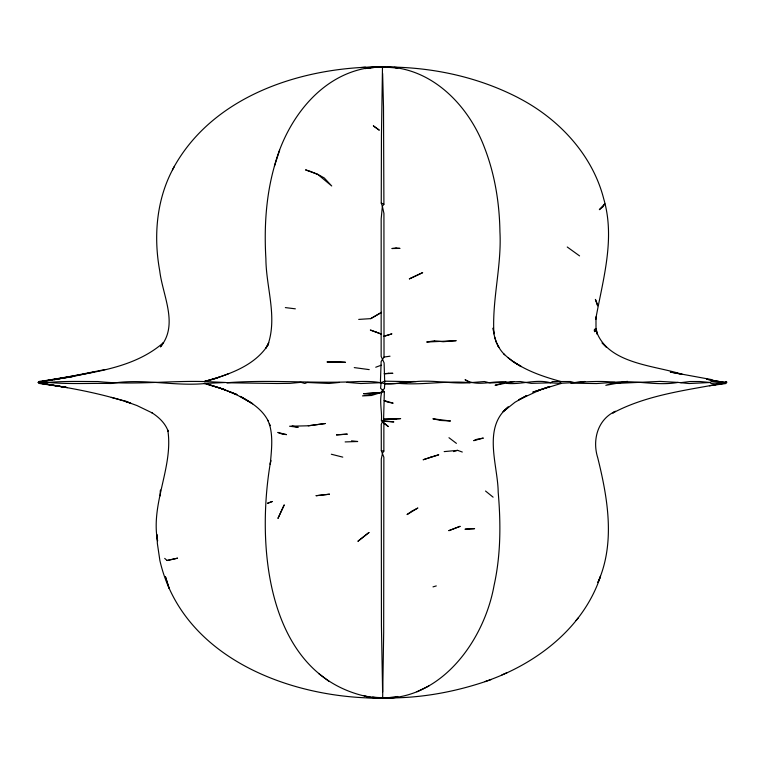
<?xml version="1.0" encoding="UTF-8"?>
<svg xmlns="http://www.w3.org/2000/svg" width="765" height="765" viewBox="0 0 765 765"><rect width="100%" height="100%" fill="white"/><g stroke="black" fill="none" stroke-linecap="round" stroke-linejoin="round"><path stroke-width="1.15" d="M382.663 697.546L383.686 632.426L383.867 457.202L381.295 450.671L381.257 424.307L382.519 421.591L383.542 421.247L393.832 421.917L381.419 420.549C382.213 410.566 378.694 399.378 382.471 390.007L384.432 388.639L384.757 383.695L384.107 362.887L381.152 356.385L381.18 218.876L382.366 206.263L381.247 203.079L381.448 135.941L382.481 67.052M383.542 421.247L384.346 391.68L380.588 388.314L381.104 382.672L380.435 381.534L381.142 361.52L384.02 357.045L383.925 213.378L382.366 206.263L383.906 204.245L383.504 106.88L382.624 73.45M595.466 328.501L594.147 330.251L596.251 328.94L597.063 334.104L596.002 327.506L595.983 316.92L595.686 319.397C602.83 279.78 615.5 238.919 603.719 198.804C592.473 154.846 559.052 119.101 519.368 98.36L517.953 97.585C471.594 73.727 418.426 64.461 366.588 67.607M372.574 67.32C321.539 72.646 286.636 119.646 274.425 166.177C265.876 196.251 264.068 227.807 265.895 258.905C266.096 287.143 277.341 316.27 268.238 343.906L268.745 342.672L265.742 348.247L268.142 344.738C254.372 366.368 227.884 374.879 204.456 381.505L214.831 378.809L228.582 373.712M274.425 166.177L279.646 150.169M174.401 166.397C156.576 197.8 153.277 235.649 159.722 270.781C162.601 295.529 178.953 324.685 160.449 346.899L163.481 342.596C129.801 372.201 80.029 373.014 38.25 382.376L39.235 383.437L66.402 387.415L40.631 383.313L38.25 382.376L39.187 381.505L73.182 376.351L54.325 379.67L104.987 369.572M172.469 169.792C211.331 96.505 300.119 67.32 378.579 66.928L365.058 68.554L370.356 67.846L368.242 68.362M381.419 420.549L383.867 423.179L383.858 451.092L382.51 453.186L381.286 459.019L381.429 625.646L382.605 691.933M596.251 328.94L594.434 331.675L596.174 330.671C607.601 364.13 654.285 365.163 682.313 374.401L670.293 372.039L711.785 379.631M484.905 681.615C535.385 664.479 583.255 628.495 600.515 576.294L597.886 582.509C615.538 542.997 607.754 498.187 597.733 457.766C592.129 440.085 597.589 419.411 615.423 411.274L612.775 413.033C646.712 394.95 685.66 390.351 722.944 383.303M576.083 620.482L578.244 617.929M491.245 679.521C452.995 693.176 411.905 700.099 371.302 697.364C436.777 706.477 483.719 643.317 494.075 585.416C500.865 554.845 500.893 523.25 498.187 492.182C497.939 465.149 482.18 427.511 508.323 406.894L503.064 411.761L514.998 402.256L526.836 395.495L518.756 399.818L539.88 389.978M370.729 318.632L381.505 312.388L370.729 318.632L358.709 319.407M416.906 691.799L428.821 686.004M501.945 674.864L507.119 672.617M539.813 389.987L536.495 391.307L549.806 386.468L532.813 392.139L561.022 383.466L559.358 383.418M375.739 367.229L381.286 365.182M219.134 377.222L204.456 381.505M381.066 392.531L363.671 393.698L381.066 392.531L371.446 395.476L362.495 395.897L384.346 391.68M453.53 451.589L457.604 450.365L462.29 452.039M433.009 586.879L436.289 585.923M561.022 383.466L550.676 382.806L531.273 383.361L520.277 381.525L506.048 382.194L495.098 385.292L513.803 381.525M167.105 560.496L177.518 558.192L167.105 560.496L164.685 558.383M725.975 381.525L726.75 382.156L709.442 385.77L726.004 383.523L726.75 382.156L711.364 381.534L710.216 382.5L689.074 383.533L678.01 382.414C656.896 386.172 636.021 379.937 614.993 382.261C596.499 380.262 578.139 382.624 559.75 383.303M370.949 67.664L382.577 66.88L394.051 67.769M339.526 382.424L329.046 383.466L307.281 382.481L304.824 383.466L300.961 382.328L290.05 383.351L276.987 383.495L226.679 382.768C270.504 379.364 314.606 383.829 358.355 381.525C367.162 381.419 376.227 381.238 384.757 383.695C395.419 384.986 405.488 380.999 416.055 381.572C434.243 379.899 451.962 384.116 470.035 382.682L484.494 381.525L490.04 382.969L506.048 382.194L506.564 383.361C521.348 384.91 535.997 378.704 550.676 382.806L552.531 381.525L561.147 381.582C540.798 376.045 519.741 368.807 504.03 354.138L504.651 354.74C497.413 347.654 493.932 337.92 493.167 327.965L493.932 333.875C491.885 299.756 501.773 266.077 499.937 231.862C499.488 203.222 494.907 174.525 484.541 147.75C469.328 106.957 433.889 69.185 388.171 67.004M94.296 371.895L70.629 376.992L40.813 381.572C64.097 384.738 87.659 382.978 111.078 383.504C142.242 377.977 174.353 386.669 205.909 383.456M627.434 381.333L605.823 385.33L614.993 382.261L596.499 383.552L570.833 383.16L584.862 381.486M57.547 379L38.25 382.376L42.725 383.275M385.484 698.062L397.676 696.485M308.305 425.789L325.144 423.542L308.305 425.789L289.581 426.239L298.187 427.281L292.173 425.971M384.02 357.045L390.016 356.203M713.506 384.843L716.891 384.384M719.148 384.078L722.533 383.619M680.659 382.682L690.154 381.525L700.032 381.525L710.216 382.5L711.001 383.466L724.417 382.5L706.602 379.22L719.282 381.525M384.757 383.695L399.387 383.428L416.055 381.572M444.178 451.608L457.604 450.365M394.453 419.057L400.659 418.598L383.341 419.258L396.461 418.876M379.105 698.015L389.442 697.986L372.498 697.288L382.567 698.168L398.364 697.298M360.764 67.578L365.431 67.205M206.301 383.753L224.824 389.672L204.312 383.466L205.163 383.408M560.047 381.62L561.147 381.582M345.139 441.921L357.695 441.51L351.546 440.831M389.49 697.929C297.136 701.285 182.759 660.577 159.885 560.525L157.37 543.523L157.064 534.783L157.571 540.998C150.428 503.341 173.531 467.147 167.803 430.121L168.166 431.24C165.192 423.045 158.718 417.068 151.537 412.498L152.015 412.813L136.925 405.536L125.556 401.434L130.758 403.155C101.468 393.526 71.049 387.932 40.631 383.313C59.46 380.769 78.757 381.592 97.843 381.534C133.645 385.302 169.333 380.482 205.192 381.582M389.27 697.948L366.655 697.46M39.235 383.437L40.497 383.399M390.102 698.015L370.002 697.298M559.196 381.544L570.461 381.525L573.779 382.471M615.031 383.466L660.032 381.4L678.01 382.414M39.187 381.505L41.119 381.505M399.387 383.428C422.978 385.235 446.617 380.492 470.035 382.682L465.072 379.698C477.494 387.138 492.603 380.282 506.048 382.194M407.774 381.592L384.699 381.18L381.104 382.672L360.851 383.514L346.861 382.366M204.245 381.525L225.723 382.49L204.312 383.466M394.176 67.196L398.508 67.693M285.345 307.597L295.347 308.83M354.262 367.602L369.227 369.619M67.339 387.635L44.972 383.724M381.295 450.671L383.858 451.092M394.931 67.884L397.264 68.391M364.054 695.701L370.815 697.364C266.067 678.125 255.768 545.158 270.772 460.434L270.284 464.432C271.355 450.948 273.382 437.073 269.328 423.858L270.016 425.646L267.874 420.31L268.171 420.96C262.452 409.485 251.245 402.323 240.325 396.385M331.331 454.238L342.777 457.135M111.298 397.389L127.047 401.587M206.244 383.743L219.182 387.74L236.844 394.501L219.182 387.74M381.247 203.079L383.906 204.245M229.27 391.613L238.527 395.763L252.68 403.767L241.262 396.92M512.33 361.032L521.309 366.598L513.535 361.998L508.075 357.666M567.248 247.009L579.564 255.893M448.969 437.714L456.409 443.365M318.546 673.439L329.227 681.558M383.867 423.179L388.324 426.583L382.519 421.591M485.536 491.034L493.1 497.164M606.186 347.176L602.036 342.959M498.005 345.933L498.837 347.348L496.189 342.118L494.716 337.107M160.411 491.34L160.392 495.835L160.497 490.021L160.411 491.34M284.15 505.043L278.03 518.259L284.15 505.043M604.704 203.815L603.145 206.588L599.339 209.677L604.704 203.815M368.931 532.536L358.039 541.171L368.931 532.536M412.297 510.924L407.047 514.549L417.872 508.008L412.297 510.924M422.605 272.665L409.39 278.862L422.605 272.665M460.023 526.358L448.931 530.633L460.023 526.358M272.244 501.515L267.521 503.284L272.244 501.515M476.997 439.32L473.726 440.659L483.327 438.077L476.997 439.32M391.757 333.903L383.714 336.38L391.757 333.903M430.752 457.202L423.131 459.765L438.728 454.793L430.752 457.202M329.466 494.209L316.155 495.701L329.466 494.209M434.482 340.798L426.707 342.031L456.179 340.664L443.174 341.726L434.482 340.798M396.041 248.023L391.89 248.529L399.999 248.405L396.041 248.023M347.138 434.138L336.504 434.883L347.138 434.138M388.371 373.301L384.164 373.76L392.875 373.31L388.371 373.301M468.773 528.845L464.977 529.246L474.606 528.653L468.773 528.845M340.329 361.931L326.99 361.95L345.503 362.304L340.329 361.931M450.289 420.97L440.774 420.463L432.904 418.78L450.289 420.97M286.493 434.597L282.323 434.157L277.81 432.435L286.493 434.597M392.933 403.117L387.559 402.113L384.173 400.564L392.933 403.117M310.609 171.475L305.541 169.868L317.752 174.372L324.207 177.91L331.714 185.981L317.752 174.372L310.609 171.475M376.437 332.24L370.346 330.031L381.515 334.162L376.437 332.24M379.144 130.069L373.406 125.909L379.144 130.069M597.255 303.896L595.39 299.411L597.628 305.837L597.255 303.896M169.055 588.122L165.508 576.953L169.055 588.122"/></g></svg>
